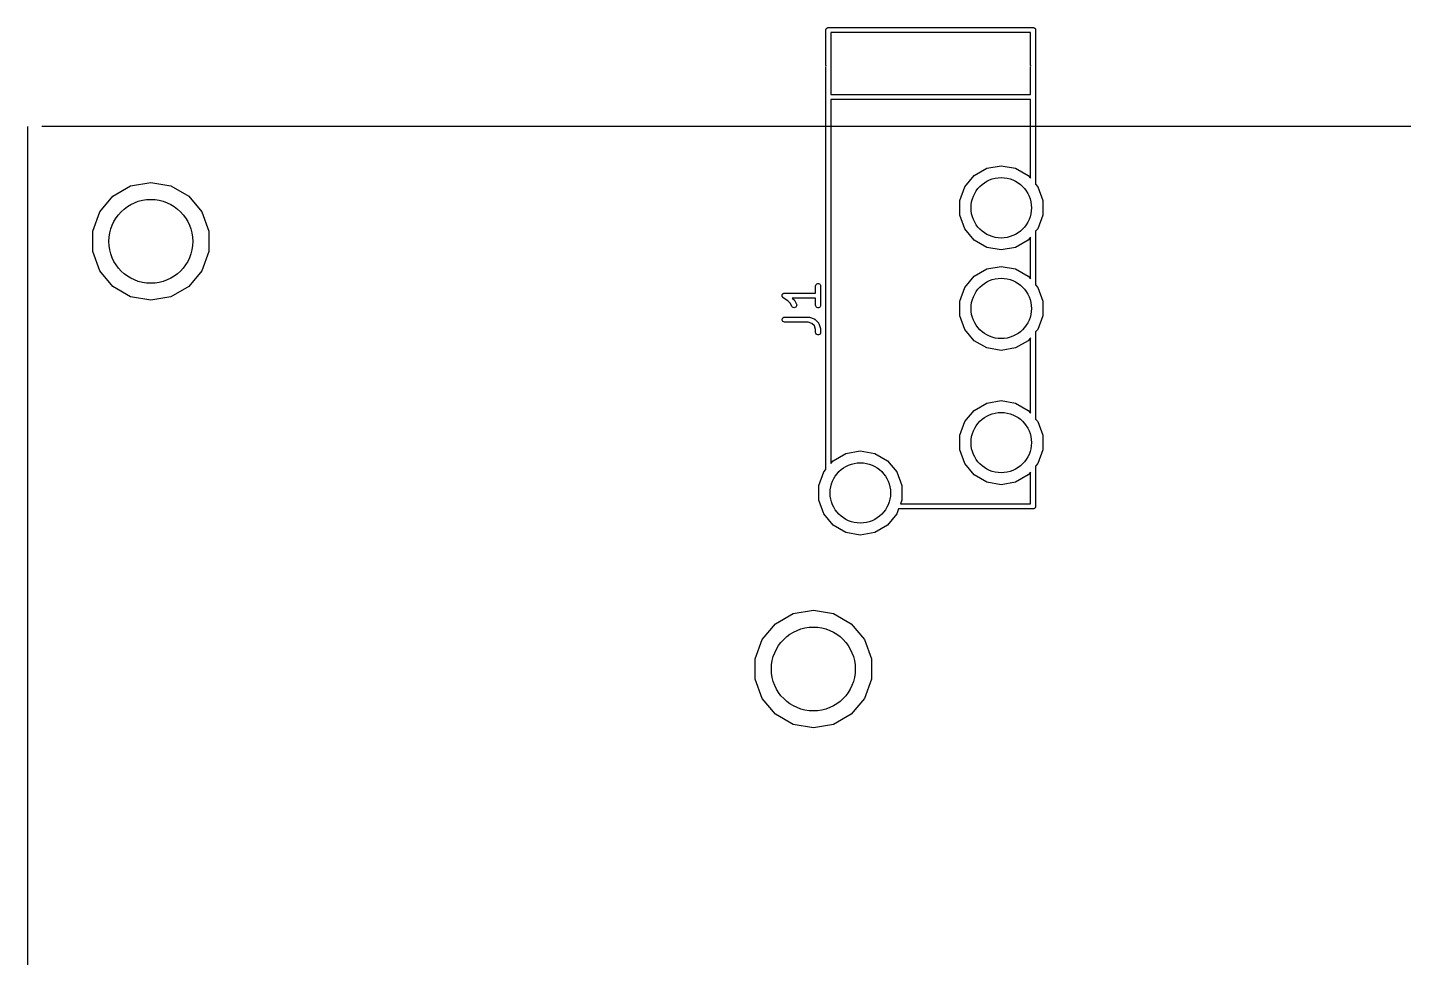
# Model space of a CAD drawing. Header units: millimetres. Extents: x 99 to 267, y 100 to 221.
# Drawn here: x 98.88 to 139.89, y 193.17 to 220.9 of the extents above; entities that cross this region are included whole.
import ezdxf

# ---------------------------------------------------------------- set-up
doc = ezdxf.new("R2010")
doc.units = ezdxf.units.MM
doc.layers.add('BLACK', color=7, linetype='Continuous')
doc.layers.add('PCB', color=4, linetype='Continuous')
doc.layers.get('0').off()

# ---------------------------------------------------------------- blocks, each defined once
blk = doc.blocks.new('PCB外形')
at = {"layer": 'BLACK'}
for p, q in [((35.075, -28.075), (35.075, -145.925)), ((202.925, -28.075), (35.5, -28.075))]:
    blk.add_line(p, q, dxfattribs=at)
blk = doc.blocks.new('PCB詳細')
at = {"layer": 'BLACK'}
for p, q in [((58.875, -25.2), (58.8761, -25.1935)), ((58.875, -26.25), (58.875, -25.2)), ((58.8761, -25.187), (58.8784, -25.1808)), ((58.8761, -25.1935), (58.8761, -25.187)), ((58.8784, -25.1808), (58.8795, -25.1743)), ((58.8795, -25.1743), (58.8828, -25.1687)), ((58.8828, -25.1687), (58.885, -25.1625)), ((58.885, -25.1625), (58.8893, -25.1575)), ((58.8893, -25.1575), (58.8925, -25.1518)), ((58.8925, -25.1518), (58.8976, -25.1476)), ((58.8976, -25.1476), (58.9018, -25.1425)), ((58.9018, -25.1425), (58.9075, -25.1393)), ((58.9075, -25.1393), (58.9125, -25.135)), ((58.9125, -25.135), (58.9187, -25.1328)), ((58.9187, -25.1328), (58.9243, -25.1295)), ((58.9243, -25.1295), (58.9308, -25.1284)), ((58.9308, -25.1284), (58.937, -25.1261)), ((58.937, -25.1261), (58.9435, -25.1261)), ((58.9435, -25.1261), (58.95, -25.125)), ((58.95, -25.125), (65.05, -25.125)), ((59.025, -25.275), (59.025, -26.25)), ((64.975, -25.275), (59.025, -25.275)), ((64.975, -26.25), (64.975, -25.275)), ((65.05, -25.125), (65.0565, -25.1261)), ((65.0565, -25.1261), (65.063, -25.1261)), ((65.063, -25.1261), (65.0692, -25.1284)), ((65.0692, -25.1284), (65.0757, -25.1295)), ((65.0757, -25.1295), (65.0813, -25.1328)), ((65.0813, -25.1328), (65.0875, -25.135)), ((65.0875, -25.135), (65.0925, -25.1393)), ((65.0925, -25.1393), (65.0982, -25.1425)), ((65.0982, -25.1425), (65.1024, -25.1476)), ((65.1024, -25.1476), (65.1075, -25.1518)), ((65.1075, -25.1518), (65.1107, -25.1575)), ((65.1107, -25.1575), (65.115, -25.1625)), ((65.115, -25.1625), (65.1172, -25.1687)), ((65.1172, -25.1687), (65.1205, -25.1743)), ((65.1205, -25.1743), (65.1216, -25.1808)), ((65.1216, -25.1808), (65.1239, -25.187)), ((65.1239, -25.187), (65.1239, -25.1935)), ((65.1239, -25.1935), (65.125, -25.2)), ((65.125, -25.2), (65.125, -26.25)), ((58.8794, -26.275), (58.875, -26.25)), ((58.875, -26.3), (58.8794, -26.275)), ((58.875, -27.3), (58.875, -26.3)), ((59.025, -26.25), (59.0206, -26.275)), ((59.0206, -26.275), (59.025, -26.3)), ((59.025, -26.3), (59.025, -27.125)), ((64.9794, -26.275), (64.975, -26.25)), ((64.975, -26.3), (64.9794, -26.275)), ((64.975, -27.125), (64.975, -26.3)), ((65.125, -26.25), (65.1206, -26.275)), ((65.1206, -26.275), (65.125, -26.3)), ((65.125, -26.3), (65.125, -27.3)), ((58.875, -38.2991), (58.875, -27.3)), ((59.025, -27.125), (64.975, -27.125)), ((59.025, -27.275), (59.025, -27.3)), ((64.975, -27.275), (59.025, -27.275)), ((59.025, -27.3), (59.025, -38.1204)), ((64.975, -27.3), (64.975, -27.275)), ((64.975, -29.6204), (64.975, -27.3)), ((65.125, -27.3), (65.125, -29.7991)), ((63.2934, -29.5388), (63.6708, -29.3209)), ((63.6708, -29.3209), (64.1, -29.2452)), ((64.1, -29.2452), (64.5292, -29.3209)), ((64.5292, -29.3209), (64.9066, -29.5388)), ((37.6208, -30.1543), (38.1492, -29.8493)), ((38.1492, -29.8493), (38.75, -29.7433)), ((38.75, -29.7433), (39.3508, -29.8493)), ((39.3508, -29.8493), (39.8792, -30.1543)), ((62.8643, -30.2821), (63.0133, -29.8726)), ((63.0133, -29.8726), (63.2934, -29.5388)), ((64.9066, -29.5388), (64.975, -29.6204)), ((65.125, -29.7991), (65.1867, -29.8726)), ((65.1867, -29.8726), (65.3357, -30.2821)), ((37.2287, -30.6217), (37.6208, -30.1543)), ((39.8792, -30.1543), (40.2713, -30.6217)), ((62.8643, -30.7179), (62.8643, -30.2821)), ((65.3357, -30.2821), (65.3357, -30.7179)), ((37.02, -31.195), (37.2287, -30.6217)), ((40.2713, -30.6217), (40.48, -31.195)), ((63.0133, -31.1274), (62.8643, -30.7179)), ((65.3357, -30.7179), (65.1867, -31.1274)), ((63.2934, -31.4612), (63.0133, -31.1274)), ((65.1867, -31.1274), (65.125, -31.2009)), ((37.02, -31.805), (37.02, -31.195)), ((40.48, -31.195), (40.48, -31.805)), ((63.6708, -31.6791), (63.2934, -31.4612)), ((64.9066, -31.4612), (64.5292, -31.6791)), ((64.975, -31.3796), (64.9066, -31.4612)), ((64.975, -32.6204), (64.975, -31.3796)), ((65.125, -31.2009), (65.125, -32.7991)), ((37.2287, -32.3783), (37.02, -31.805)), ((40.48, -31.805), (40.2713, -32.3783)), ((64.1, -31.7548), (63.6708, -31.6791)), ((64.5292, -31.6791), (64.1, -31.7548)), ((37.6208, -32.8457), (37.2287, -32.3783)), ((40.2713, -32.3783), (39.8792, -32.8457)), ((63.2934, -32.5388), (63.6708, -32.3209)), ((63.6708, -32.3209), (64.1, -32.2452)), ((64.1, -32.2452), (64.5292, -32.3209)), ((64.5292, -32.3209), (64.9066, -32.5388)), ((58.5674, -32.8333), (58.5719, -32.8077)), ((58.5719, -32.8077), (58.5849, -32.7851)), ((58.5849, -32.7851), (58.6049, -32.7684)), ((58.6049, -32.7684), (58.6294, -32.7595)), ((58.6294, -32.7595), (58.6554, -32.7595)), ((58.6554, -32.7595), (58.6799, -32.7684)), ((58.6799, -32.7684), (58.6998, -32.7851)), ((58.6998, -32.7851), (58.7129, -32.8077)), ((58.7129, -32.8077), (58.7174, -32.8333)), ((63.0133, -32.8726), (63.2934, -32.5388)), ((64.9066, -32.5388), (64.975, -32.6204)), ((65.125, -32.7991), (65.1867, -32.8726)), ((38.1492, -33.1507), (37.6208, -32.8457)), ((38.75, -33.2567), (38.1492, -33.1507)), ((39.3508, -33.1507), (38.75, -33.2567)), ((39.8792, -32.8457), (39.3508, -33.1507)), ((57.5675, -33.1142), (57.5685, -33.1102)), ((57.5685, -33.1231), (57.5675, -33.1142)), ((57.5685, -33.106), (57.5716, -33.0976)), ((57.5685, -33.1102), (57.5685, -33.106)), ((57.5685, -33.1321), (57.5685, -33.1231)), ((57.5699, -33.136), (57.5685, -33.1321)), ((57.5704, -33.1401), (57.5699, -33.136)), ((57.5744, -33.1481), (57.5704, -33.1401)), ((57.5716, -33.0976), (57.5737, -33.0889)), ((57.5737, -33.0889), (57.576, -33.0855)), ((57.5774, -33.1565), (57.5744, -33.1481)), ((57.576, -33.0855), (57.5774, -33.0815)), ((57.5774, -33.0815), (57.5832, -33.0747)), ((57.5801, -33.1597), (57.5774, -33.1565)), ((57.5819, -33.1635), (57.5801, -33.1597)), ((57.5884, -33.1696), (57.5819, -33.1635)), ((57.5832, -33.0747), (57.5881, -33.0672)), ((57.5881, -33.0672), (57.5915, -33.0648)), ((57.5942, -33.1765), (57.5884, -33.1696)), ((57.5915, -33.0648), (57.5942, -33.0616)), ((57.5942, -33.0616), (57.6019, -33.0571)), ((57.5978, -33.1786), (57.5942, -33.1765)), ((57.6008, -33.1815), (57.5978, -33.1786)), ((57.7375, -33.2726), (57.6008, -33.1815)), ((57.6019, -33.0571), (57.6091, -33.0518)), ((57.6091, -33.0518), (57.6131, -33.0506)), ((57.6131, -33.0506), (57.6167, -33.0486)), ((57.6167, -33.0486), (57.6255, -33.047)), ((57.6255, -33.047), (57.6341, -33.0445)), ((57.6341, -33.0445), (57.6383, -33.0448)), ((57.6383, -33.0448), (57.6424, -33.044)), ((57.6424, -33.044), (58.5674, -33.044)), ((58.5674, -33.194), (57.8711, -33.194)), ((57.8711, -33.194), (57.9335, -33.2565)), ((58.5674, -33.044), (58.5674, -32.8333)), ((58.5674, -33.4048), (58.5674, -33.194)), ((58.7174, -32.8333), (58.7174, -33.4048)), ((62.8643, -33.2821), (63.0133, -32.8726)), ((65.1867, -32.8726), (65.3357, -33.2821)), ((57.8188, -33.354), (57.7375, -33.2726)), ((57.861, -33.4383), (57.8188, -33.354)), ((57.8765, -33.4592), (57.861, -33.4383)), ((57.8983, -33.4736), (57.8765, -33.4592)), ((57.9236, -33.4796), (57.8983, -33.4736)), ((57.9495, -33.4766), (57.9236, -33.4796)), ((57.9335, -33.2565), (57.9404, -33.2663)), ((57.9404, -33.2663), (57.9476, -33.276)), ((57.9476, -33.276), (57.9952, -33.3712)), ((57.9728, -33.465), (57.9495, -33.4766)), ((57.9907, -33.4461), (57.9728, -33.465)), ((58.001, -33.4222), (57.9907, -33.4461)), ((57.9952, -33.3712), (58.0026, -33.3962)), ((58.0026, -33.3962), (58.001, -33.4222)), ((58.5719, -33.4304), (58.5674, -33.4048)), ((58.5849, -33.453), (58.5719, -33.4304)), ((58.6049, -33.4697), (58.5849, -33.453)), ((58.6294, -33.4786), (58.6049, -33.4697)), ((58.6554, -33.4786), (58.6294, -33.4786)), ((58.6799, -33.4697), (58.6554, -33.4786)), ((58.6998, -33.453), (58.6799, -33.4697)), ((58.7129, -33.4304), (58.6998, -33.453)), ((58.7174, -33.4048), (58.7129, -33.4304)), ((62.8643, -33.7179), (62.8643, -33.2821)), ((65.3357, -33.2821), (65.3357, -33.7179)), ((57.5685, -33.8203), (57.5774, -33.7958)), ((57.5685, -33.8464), (57.5685, -33.8203)), ((57.5774, -33.8708), (57.5685, -33.8464)), ((57.5774, -33.7958), (57.5942, -33.7759)), ((57.5942, -33.8908), (57.5774, -33.8708)), ((57.5942, -33.7759), (57.6167, -33.7629)), ((57.6167, -33.9038), (57.5942, -33.8908)), ((57.6167, -33.7629), (57.6424, -33.7583)), ((57.6424, -33.9083), (57.6167, -33.9038)), ((57.6424, -33.7583), (58.3567, -33.7583)), ((58.3445, -33.9083), (57.6424, -33.9083)), ((58.459, -33.9465), (58.3445, -33.9083)), ((58.3567, -33.7583), (58.3685, -33.7604)), ((58.3685, -33.7604), (58.3804, -33.7622)), ((58.3804, -33.7622), (58.5232, -33.8098)), ((58.5292, -34.0167), (58.459, -33.9465)), ((58.5232, -33.8098), (58.527, -33.8119)), ((58.527, -33.8119), (58.5312, -33.813)), ((58.5674, -34.1312), (58.5292, -34.0167)), ((58.5312, -33.813), (58.5384, -33.818)), ((58.5384, -33.818), (58.5461, -33.8222)), ((58.5461, -33.8222), (58.549, -33.8254)), ((58.549, -33.8254), (58.5526, -33.8279)), ((58.5526, -33.8279), (58.6478, -33.9232)), ((58.6478, -33.9232), (58.6503, -33.9267)), ((58.6503, -33.9267), (58.6535, -33.9296)), ((58.6535, -33.9296), (58.6577, -33.9373)), ((58.6577, -33.9373), (58.6627, -33.9445)), ((58.6627, -33.9445), (58.6639, -33.9487)), ((58.6639, -33.9487), (58.6659, -33.9525)), ((58.6659, -33.9525), (58.7135, -34.0953)), ((63.0133, -34.1274), (62.8643, -33.7179)), ((65.3357, -33.7179), (65.1867, -34.1274)), ((58.5674, -34.2143), (58.5674, -34.1312)), ((58.5719, -34.2399), (58.5674, -34.2143)), ((58.5849, -34.2625), (58.5719, -34.2399)), ((58.6049, -34.2792), (58.5849, -34.2625)), ((58.6294, -34.2881), (58.6049, -34.2792)), ((58.6554, -34.2881), (58.6294, -34.2881)), ((58.6799, -34.2792), (58.6554, -34.2881)), ((58.6998, -34.2625), (58.6799, -34.2792)), ((58.7129, -34.2399), (58.6998, -34.2625)), ((58.7174, -34.2143), (58.7129, -34.2399)), ((58.7135, -34.0953), (58.7153, -34.1072)), ((58.7153, -34.1072), (58.7174, -34.119)), ((58.7174, -34.119), (58.7174, -34.2143)), ((63.2934, -34.4612), (63.0133, -34.1274)), ((64.975, -34.3796), (64.9066, -34.4612)), ((64.975, -36.6204), (64.975, -34.3796)), ((65.1867, -34.1274), (65.125, -34.2009)), ((65.125, -34.2009), (65.125, -36.7991)), ((63.6708, -34.6791), (63.2934, -34.4612)), ((64.1, -34.7548), (63.6708, -34.6791)), ((64.5292, -34.6791), (64.1, -34.7548)), ((64.9066, -34.4612), (64.5292, -34.6791)), ((63.2934, -36.5388), (63.6708, -36.3209)), ((63.6708, -36.3209), (64.1, -36.2452)), ((64.1, -36.2452), (64.5292, -36.3209)), ((64.5292, -36.3209), (64.9066, -36.5388)), ((62.8643, -37.2821), (63.0133, -36.8726)), ((63.0133, -36.8726), (63.2934, -36.5388)), ((64.9066, -36.5388), (64.975, -36.6204)), ((65.125, -36.7991), (65.1867, -36.8726)), ((65.1867, -36.8726), (65.3357, -37.2821)), ((62.8643, -37.7179), (62.8643, -37.2821)), ((65.3357, -37.2821), (65.3357, -37.7179)), ((63.0133, -38.1274), (62.8643, -37.7179)), ((65.3357, -37.7179), (65.1867, -38.1274)), ((59.025, -38.1204), (59.0934, -38.0388)), ((59.0934, -38.0388), (59.4708, -37.8209)), ((59.4708, -37.8209), (59.9, -37.7452)), ((59.9, -37.7452), (60.3292, -37.8209)), ((60.3292, -37.8209), (60.7066, -38.0388)), ((60.7066, -38.0388), (60.9867, -38.3726)), ((63.2934, -38.4612), (63.0133, -38.1274)), ((65.1867, -38.1274), (65.125, -38.2009)), ((58.6643, -38.7821), (58.8133, -38.3726)), ((58.8133, -38.3726), (58.875, -38.2991)), ((60.9867, -38.3726), (61.1357, -38.7821)), ((63.6708, -38.6791), (63.2934, -38.4612)), ((64.9066, -38.4612), (64.5292, -38.6791)), ((64.975, -38.3796), (64.9066, -38.4612)), ((64.975, -39.325), (64.975, -38.3796)), ((65.125, -38.2009), (65.125, -39.4)), ((58.6643, -39.2179), (58.6643, -38.7821)), ((61.1357, -38.7821), (61.1357, -39.2179)), ((64.1, -38.7548), (63.6708, -38.6791)), ((64.5292, -38.6791), (64.1, -38.7548)), ((58.8133, -39.6274), (58.6643, -39.2179)), ((61.1357, -39.2179), (61.0967, -39.325)), ((61.0967, -39.325), (64.975, -39.325)), ((59.0934, -39.9612), (58.8133, -39.6274)), ((60.9867, -39.6274), (60.7066, -39.9612)), ((61.0421, -39.475), (60.9867, -39.6274)), ((65.05, -39.475), (61.0421, -39.475)), ((65.0565, -39.4739), (65.05, -39.475)), ((65.063, -39.4739), (65.0565, -39.4739)), ((65.0692, -39.4716), (65.063, -39.4739)), ((65.0757, -39.4705), (65.0692, -39.4716)), ((65.0813, -39.4672), (65.0757, -39.4705)), ((65.0875, -39.465), (65.0813, -39.4672)), ((65.0925, -39.4607), (65.0875, -39.465)), ((65.0982, -39.4575), (65.0925, -39.4607)), ((65.1024, -39.4524), (65.0982, -39.4575)), ((65.1075, -39.4482), (65.1024, -39.4524)), ((65.1107, -39.4425), (65.1075, -39.4482)), ((65.115, -39.4375), (65.1107, -39.4425)), ((65.1172, -39.4313), (65.115, -39.4375)), ((65.1205, -39.4257), (65.1172, -39.4313)), ((65.1216, -39.4192), (65.1205, -39.4257)), ((65.1239, -39.413), (65.1216, -39.4192)), ((65.125, -39.4), (65.1239, -39.4065)), ((65.1239, -39.4065), (65.1239, -39.413)), ((59.4708, -40.1791), (59.0934, -39.9612)), ((59.9, -40.2548), (59.4708, -40.1791)), ((60.3292, -40.1791), (59.9, -40.2548)), ((60.7066, -39.9612), (60.3292, -40.1791)), ((57.3708, -42.9043), (57.8992, -42.5993)), ((57.8992, -42.5993), (58.5, -42.4933)), ((58.5, -42.4933), (59.1008, -42.5993)), ((59.1008, -42.5993), (59.6292, -42.9043)), ((56.9787, -43.3717), (57.3708, -42.9043)), ((59.6292, -42.9043), (60.0213, -43.3717)), ((56.77, -43.945), (56.9787, -43.3717)), ((60.0213, -43.3717), (60.23, -43.945)), ((56.77, -44.555), (56.77, -43.945)), ((60.23, -43.945), (60.23, -44.555)), ((56.9787, -45.1283), (56.77, -44.555)), ((60.23, -44.555), (60.0213, -45.1283)), ((57.3708, -45.5957), (56.9787, -45.1283)), ((60.0213, -45.1283), (59.6292, -45.5957)), ((57.8992, -45.9007), (57.3708, -45.5957)), ((58.5, -46.0067), (57.8992, -45.9007)), ((59.1008, -45.9007), (58.5, -46.0067)), ((59.6292, -45.5957), (59.1008, -45.9007))]:
    blk.add_line(p, q, dxfattribs=at)
for centre, radius in [((64.1, -30.5), 0.9), ((38.75, -31.5), 1.25), ((64.1, -33.5), 0.9), ((64.1, -37.5), 0.9), ((59.9, -39), 0.9), ((58.5, -44.25), 1.25)]:
    blk.add_circle(centre, radius, dxfattribs=at)
at = {"linetype": 'ByBlock'}
blk.add_blockref('PCB外形', (0, 0), dxfattribs=at)

msp = doc.modelspace()

# ---------------------------------------------------------------- block references
at = {"layer": 'PCB'}
msp.add_blockref('PCB詳細', (63.803, 246.025), dxfattribs=at)

doc.saveas('drawing.dxf')
